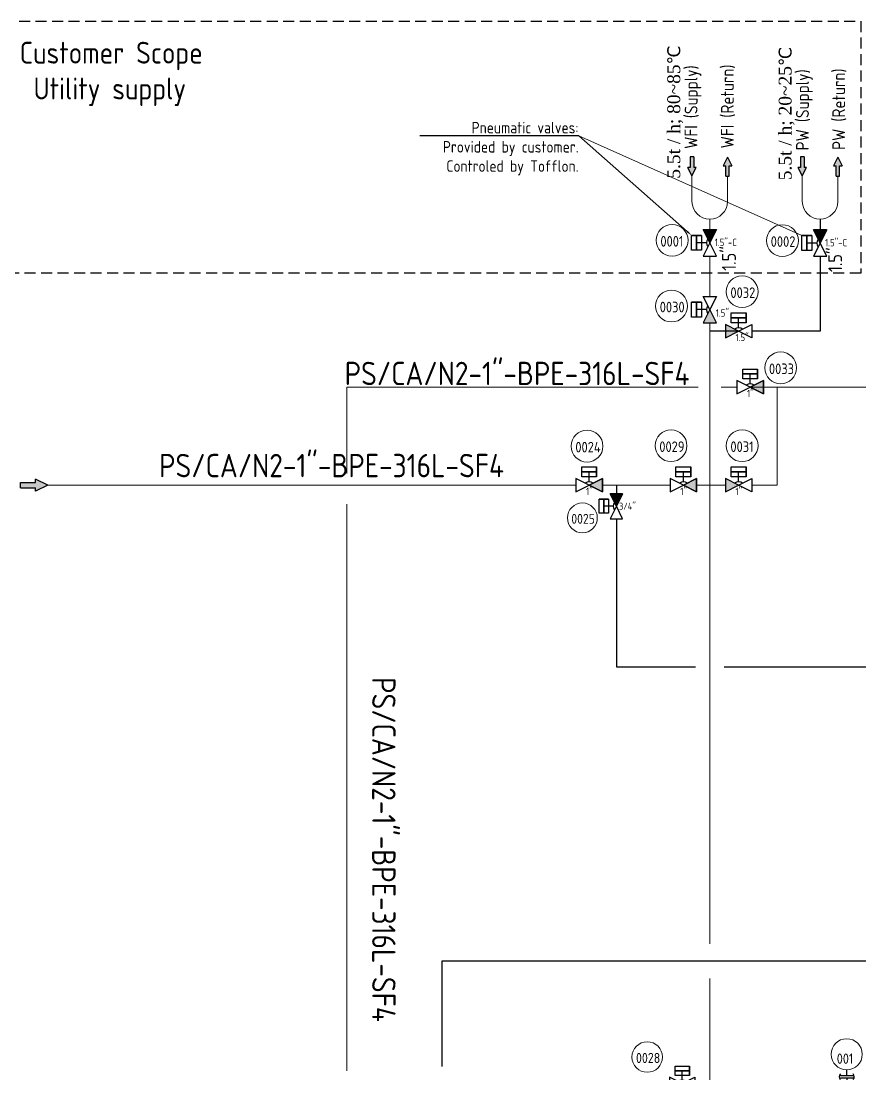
# Model space of a CAD drawing. Header units: millimetres. Extents: x -68339142 to 208, y -167 to 82456658.
# Drawn here: x -68337194 to -68336225, y 82449610 to 82450825 of the extents above; entities that cross this region are included whole.
import ezdxf
from ezdxf import colors
from ezdxf.entities.mleader import LeaderData, LeaderLine
from ezdxf.math import Vec2, Vec3

# ---------------------------------------------------------------- set-up
doc = ezdxf.new("R2010")
doc.units = ezdxf.units.MM
doc.header["$MEASUREMENT"] = 0
doc.linetypes.add('HIDDEN', pattern=[9.525, 6.35, -3.175])
for name, color, linetype, lineweight in [('AM_8', 1, 'Continuous', 15), ('Langurage', 7, 'Continuous', 0), ('选型报价-BPT', 7, 'Continuous', 5)]:
    doc.layers.add(name, color=color, linetype=linetype, lineweight=lineweight)
for name, color, linetype in [('WFI', 100, 'Continuous'), ('压缩空气', 130, 'Continuous'), ('文字', 1, 'Continuous'), ('機器', 7, 'Continuous'), ('纯蒸汽', 32, 'Continuous')]:
    doc.layers.add(name, color=color, linetype=linetype)
doc.styles.get("Standard").update_dxf_attribs({"font": 'gbenor.shx', "bigfont": 'gbcbig.shx'})

# ---------------------------------------------------------------- blocks, each defined once
blk = doc.blocks.new('*U81')
at = {"color": 0}
for p, q in [((0, 0), (-5.63, 11.25)), ((-5.63, 11.25), (5.62, 11.25)), ((5.62, 11.25), (0, 0)), ((-15.47, -6.33), (-15.47, 6.33)), ((-11.25, 6.33), (-11.25, -6.33)), ((-11.25, -6.33), (-11.25, 6.33)), ((-7.03, 6.33), (-7.03, -6.33)), ((0, 0), (-5.63, -11.25)), ((5.62, -11.25), (0, 0)), ((-7.03, -6.33), (-15.47, -6.33)), ((-2.81, 0), (-11.25, 0)), ((-5.63, -11.25), (5.62, -11.25))]:
    blk.add_line(p, q, dxfattribs=at)
blk.add_lwpolyline([(-7.03, 6.33), (-7.03, 6.33), (-15.47, 6.33), (-15.47, 6.33)], close=True, dxfattribs=at)
at = {"color": 1, "linetype": 'ByBlock', "lineweight": 9}
blk.add_circle((-31.96, 2.12), 13.5, dxfattribs=at)
at = {"color": 0}
blk.add_arc((2.81, 0), 5.63, 143.1301, 216.8699, dxfattribs=at)
at = {"color": 1, "linetype": 'ByBlock', "lineweight": 9}
for tag, p, height, flags in [('YQJ_CODE', (-39.67, 4.79), 9, 2), ('YQJ_ITEMID', (12.3, -9.27), 5, 1), ('YQJ_CLASS_NAME', (12.34, -15.05), 5, 1), ('品牌', (13.52, -20.57), 5, 1), ('供电电源', (13.41, -26.42), 5, 1), ('控制方式', (13.73, -33.14), 5, 1), ('输出信号类型1', (14.15, -39.41), 5, 1), ('输出信号类型2', (13.98, -46.43), 5, 1)]:
    blk.add_attdef(tag, p, '', height=height, dxfattribs=dict(at, flags=flags))
for tag, p, height in [('YQJ_NO', (-41.95, -3.22), 9), ('尺寸', (4.2, -2.79), 6.3)]:
    blk.add_attdef(tag, p, '', height=height, dxfattribs=at)
blk = doc.blocks.new('KGJK')
at = {"layer": 'AM_8'}
blk.add_hatch(color=256, dxfattribs=at).paths.add_polyline_path([(5848.81, -1050.61), (5848.81, -1052.35), (5853.94, -1052.35), (5853.94, -1053.56), (5858.11, -1051.48), (5853.94, -1049.39), (5853.94, -1050.61)])
at = {"layer": '文字'}
for p, q in [((5848.81, -1050.61), (5848.81, -1052.35)), ((5848.81, -1050.61), (5853.94, -1050.61)), ((5848.81, -1052.35), (5853.94, -1052.35)), ((5858.11, -1051.48), (5853.94, -1049.39)), ((5853.94, -1049.39), (5853.94, -1050.61)), ((5858.11, -1051.48), (5853.94, -1053.56)), ((5853.94, -1052.35), (5853.94, -1053.56))]:
    blk.add_line(p, q, dxfattribs=at)
blk = doc.blocks.new('*U103')
at = {"color": 0}
for p, q in [((-6.33, 7.03), (-6.33, 15.47)), ((-6.33, 15.47), (6.33, 15.47)), ((6.33, 11.25), (-6.33, 11.25)), ((-6.33, 11.25), (6.33, 11.25)), ((0, 2.81), (0, 11.25)), ((0, 0), (-11.25, 5.62)), ((-11.25, 5.62), (-11.25, -5.63)), ((-11.25, -5.63), (0, 0)), ((6.33, 7.03), (-6.33, 7.03)), ((0, 0), (11.25, 5.62)), ((11.25, -5.63), (0, 0)), ((11.25, 5.62), (11.25, -5.63))]:
    blk.add_line(p, q, dxfattribs=at)
blk.add_lwpolyline([(6.33, 7.03), (6.33, 7.03), (6.33, 15.47), (6.33, 15.47)], close=True, dxfattribs=at)
at = {"color": 1, "linetype": 'ByBlock', "lineweight": 9}
blk.add_circle((-10.48, 33.53), 13.5, dxfattribs=at)
at = {"color": 0}
blk.add_arc((0, -2.81), 5.62, 53.1301, 126.8699, dxfattribs=at)
at = {"color": 1, "linetype": 'ByBlock', "lineweight": 9}
for tag, p, height, flags in [('YQJ_CODE', (-18.19, 36.21), 9, 2), ('YQJ_ITEMID', (12.3, -9.27), 5, 1), ('YQJ_CLASS_NAME', (12.34, -15.05), 5, 1), ('品牌', (13.52, -20.57), 5, 1), ('供电电源', (13.41, -26.42), 5, 1), ('控制方式', (13.73, -33.14), 5, 1), ('输出信号类型1', (14.15, -39.41), 5, 1), ('输出信号类型2', (13.98, -46.43), 5, 1)]:
    blk.add_attdef(tag, p, '', height=height, dxfattribs=dict(at, flags=flags))
for tag, p, height in [('YQJ_NO', (-20.47, 28.2), 9), ('尺寸', (-2.63, -8.51), 6.3)]:
    blk.add_attdef(tag, p, '', height=height, dxfattribs=at)
blk = doc.blocks.new('*U80')
h = blk.add_hatch(color=256)
h.dxf.hatch_style = 1
h.paths.add_polyline_path([(-11.25, 5.63), (-11.25, -5.62), (0, 0)])
at = {"color": 0}
for p, q in [((0, 0), (-11.25, 5.63)), ((-11.25, 5.63), (-11.25, -5.62)), ((-11.25, -5.62), (0, 0))]:
    blk.add_line(p, q, dxfattribs=at)
blk = doc.blocks.new('*U82')
at = {"color": 1, "linetype": 'ByBlock', "lineweight": 9}
blk.add_circle((0, 13.5), 13.5, dxfattribs=at)
at = {"color": 1, "linetype": 'ByBlock', "lineweight": 13, "flags": 2}
blk.add_attdef('YQJ_CODE', (-5.23, 13.23), '', height=9, dxfattribs=at)
at = {"color": 1, "linetype": 'ByBlock', "lineweight": 13}
blk.add_attdef('YQJ_NO', (-8.61, 5.24), '', height=9, dxfattribs=at)
at = {"color": 1, "linetype": 'ByBlock', "lineweight": 9, "flags": 1}
for tag, p in [('YQJ_ITEMID', (25, 7.98)), ('YQJ_CLASS_NAME', (25.01, 3.68)), ('供电电源', (25.52, -5.23)), ('品牌', (25.43, -0.69)), ('控制方式', (25.66, -9.99)), ('量程下限', (25.26, -19.97)), ('量程上限', (25.39, -14.93)), ('输入信号类型2', (25.03, -30.48)), ('输入信号类型1', (25.21, -25.29))]:
    blk.add_attdef(tag, p, '', height=5, dxfattribs=at)
at = {"color": 1, "linetype": 'ByBlock', "lineweight": 9}
blk.add_attdef('尺寸', (-4.15, -6.86), '', height=6.3, dxfattribs=at)
blk = doc.blocks.new('卫生卡箍')
at = {"color": 0}
for p, q in [((5.01, 0), (0, 0)), ((5.01, -5.49), (5.01, 5.49)), ((6.99, -5.49), (6.99, 5.49)), ((6.99, 0), (12, 0))]:
    blk.add_line(p, q, dxfattribs=at)
for centre, start, end in [((5.97, 3.1), 46.47917, 135.78093), ((5.97, -3.1), 224.21907, 313.52083)]:
    blk.add_arc(centre, 3.47, start, end, dxfattribs=at)
blk = doc.blocks.new('*U43')
h = blk.add_hatch(color=256)
h.dxf.hatch_style = 1
h.paths.add_polyline_path([(5.625, 11.25), (-5.625, 11.25), (0, 0)])
at = {"color": 0}
for p, q in [((5.625, 11.25), (-5.625, 11.25)), ((-5.625, 11.25), (0, 0)), ((0, 0), (5.625, 11.25))]:
    blk.add_line(p, q, dxfattribs=at)
blk = doc.blocks.new('*U261')
at = {"color": 0}
for p, q in [((-6.33, 7.03), (-6.33, 15.47)), ((-6.33, 15.47), (6.33, 15.47)), ((6.33, 11.25), (-6.33, 11.25)), ((-6.33, 11.25), (6.33, 11.25)), ((0, 2.81), (0, 11.25)), ((0, 0), (-11.25, 5.62)), ((-11.25, 5.62), (-11.25, -5.63)), ((-11.25, -5.63), (0, 0)), ((6.33, 7.03), (-6.33, 7.03)), ((0, 0), (11.25, 5.62)), ((11.25, -5.63), (0, 0)), ((11.25, 5.62), (11.25, -5.63))]:
    blk.add_line(p, q, dxfattribs=at)
blk.add_lwpolyline([(6.33, 7.03), (6.33, 7.03), (6.33, 15.47), (6.33, 15.47)], close=True, dxfattribs=at)
at = {"color": 1, "linetype": 'ByBlock', "lineweight": 9}
blk.add_circle((3.02, 33.53), 13.5, dxfattribs=at)
at = {"color": 0}
blk.add_arc((0, -2.81), 5.62, 53.1301, 126.8699, dxfattribs=at)
at = {"color": 1, "linetype": 'ByBlock', "lineweight": 9}
for tag, p, height, flags in [('YQJ_CODE', (-4.69, 36.21), 9, 2), ('YQJ_ITEMID', (12.3, -9.27), 5, 1), ('YQJ_CLASS_NAME', (12.34, -15.05), 5, 1), ('品牌', (13.52, -20.57), 5, 1), ('供电电源', (13.41, -26.42), 5, 1), ('控制方式', (13.73, -33.14), 5, 1), ('输出信号类型1', (14.15, -39.41), 5, 1), ('输出信号类型2', (13.98, -46.43), 5, 1)]:
    blk.add_attdef(tag, p, '', height=height, dxfattribs=dict(at, flags=flags))
for tag, p, height in [('YQJ_NO', (-6.97, 28.2), 9), ('尺寸', (-2.63, -8.51), 6.3)]:
    blk.add_attdef(tag, p, '', height=height, dxfattribs=at)
blk = doc.blocks.new('*U108')
h = blk.add_hatch(color=256)
h.dxf.hatch_style = 1
h.paths.add_polyline_path([(11.25, -5.62), (11.25, 5.63), (0, 0)])
at = {"color": 0}
for p, q in [((11.25, 5.63), (0, 0)), ((0, 0), (11.25, -5.62)), ((11.25, -5.62), (11.25, 5.63))]:
    blk.add_line(p, q, dxfattribs=at)
blk = doc.blocks.new('*U339')
at = {"color": 0}
for p, q in [((-6.33, 7.03), (-6.33, 15.47)), ((-6.33, 15.47), (6.33, 15.47)), ((6.33, 11.25), (-6.33, 11.25)), ((-6.33, 11.25), (6.33, 11.25)), ((0, 2.81), (0, 11.25)), ((0, 0), (-11.25, 5.62)), ((-11.25, 5.62), (-11.25, -5.63)), ((-11.25, -5.63), (0, 0)), ((6.33, 7.03), (-6.33, 7.03)), ((0, 0), (11.25, 5.62)), ((11.25, -5.63), (0, 0)), ((11.25, 5.62), (11.25, -5.63))]:
    blk.add_line(p, q, dxfattribs=at)
blk.add_lwpolyline([(6.33, 7.03), (6.33, 7.03), (6.33, 15.47), (6.33, 15.47)], close=True, dxfattribs=at)
at = {"color": 1, "linetype": 'ByBlock', "lineweight": 9}
blk.add_circle((25.97, 16.46), 13.5, dxfattribs=at)
at = {"color": 0}
blk.add_arc((0, -2.81), 5.62, 53.1301, 126.8699, dxfattribs=at)
at = {"color": 1, "linetype": 'ByBlock', "lineweight": 9}
for tag, p, height, flags in [('YQJ_CODE', (18.26, 19.14), 9, 2), ('YQJ_ITEMID', (12.3, -9.27), 5, 1), ('YQJ_CLASS_NAME', (12.34, -15.05), 5, 1), ('品牌', (13.52, -20.57), 5, 1), ('供电电源', (13.41, -26.42), 5, 1), ('控制方式', (13.73, -33.14), 5, 1), ('输出信号类型1', (14.15, -39.41), 5, 1), ('输出信号类型2', (13.98, -46.43), 5, 1)]:
    blk.add_attdef(tag, p, '', height=height, dxfattribs=dict(at, flags=flags))
for tag, p, height in [('YQJ_NO', (15.98, 11.13), 9), ('尺寸', (-2.63, -8.51), 6.3)]:
    blk.add_attdef(tag, p, '', height=height, dxfattribs=at)
blk = doc.blocks.new('*U340')
h = blk.add_hatch(color=256)
h.dxf.hatch_style = 1
h.paths.add_polyline_path([(-11.25, 5.62), (-11.25, -5.63), (0, 0)])
at = {"color": 0}
for p, q in [((0, 0), (-11.25, 5.62)), ((-11.25, 5.62), (-11.25, -5.63)), ((-11.25, -5.63), (0, 0))]:
    blk.add_line(p, q, dxfattribs=at)
blk = doc.blocks.new('*U344')
at = {"color": 0}
for p, q in [((-6.33, 7.03), (-6.33, 15.47)), ((-6.33, 15.47), (6.33, 15.47)), ((6.33, 11.25), (-6.33, 11.25)), ((-6.33, 11.25), (6.33, 11.25)), ((0, 2.81), (0, 11.25)), ((0, 0), (-11.25, 5.62)), ((-11.25, 5.62), (-11.25, -5.63)), ((-11.25, -5.63), (0, 0)), ((6.33, 7.03), (-6.33, 7.03)), ((0, 0), (11.25, 5.62)), ((11.25, -5.63), (0, 0)), ((11.25, 5.62), (11.25, -5.63))]:
    blk.add_line(p, q, dxfattribs=at)
blk.add_lwpolyline([(6.33, 7.03), (6.33, 7.03), (6.33, 15.47), (6.33, 15.47)], close=True, dxfattribs=at)
at = {"color": 1, "linetype": 'ByBlock', "lineweight": 9}
blk.add_circle((-1.77, 33.16), 13.5, dxfattribs=at)
at = {"color": 0}
blk.add_arc((0, -2.81), 5.62, 53.1301, 126.8699, dxfattribs=at)
at = {"color": 1, "linetype": 'ByBlock', "lineweight": 9}
for tag, p, height, flags in [('YQJ_CODE', (-9.48, 35.83), 9, 2), ('YQJ_ITEMID', (12.3, -9.27), 5, 1), ('YQJ_CLASS_NAME', (12.34, -15.05), 5, 1), ('品牌', (13.52, -20.57), 5, 1), ('供电电源', (13.41, -26.42), 5, 1), ('控制方式', (13.73, -33.14), 5, 1), ('输出信号类型1', (14.15, -39.41), 5, 1), ('输出信号类型2', (13.98, -46.43), 5, 1)]:
    blk.add_attdef(tag, p, '', height=height, dxfattribs=dict(at, flags=flags))
for tag, p, height in [('YQJ_NO', (-11.76, 27.82), 9), ('尺寸', (-2.63, -8.51), 6.3)]:
    blk.add_attdef(tag, p, '', height=height, dxfattribs=at)
blk = doc.blocks.new('*U345')
at = {"color": 0}
for p, q in [((0, 0), (-5.63, 11.25)), ((-5.63, 11.25), (5.62, 11.25)), ((5.62, 11.25), (0, 0)), ((-15.47, -6.33), (-15.47, 6.33)), ((-11.25, 6.33), (-11.25, -6.33)), ((-11.25, -6.33), (-11.25, 6.33)), ((-7.03, 6.33), (-7.03, -6.33)), ((0, 0), (-5.63, -11.25)), ((5.62, -11.25), (0, 0)), ((-7.03, -6.33), (-15.47, -6.33)), ((-2.81, 0), (-11.25, 0)), ((-5.63, -11.25), (5.62, -11.25))]:
    blk.add_line(p, q, dxfattribs=at)
blk.add_lwpolyline([(-7.03, 6.33), (-7.03, 6.33), (-15.47, 6.33), (-15.47, 6.33)], close=True, dxfattribs=at)
at = {"color": 1, "linetype": 'ByBlock', "lineweight": 9}
blk.add_circle((-30.71, -10.53), 13.5, dxfattribs=at)
at = {"color": 0}
blk.add_arc((2.81, 0), 5.63, 143.1301, 216.8699, dxfattribs=at)
at = {"color": 1, "linetype": 'ByBlock', "lineweight": 9}
for tag, p, height, flags in [('YQJ_CODE', (-38.42, -7.85), 9, 2), ('YQJ_ITEMID', (12.3, -9.27), 5, 1), ('YQJ_CLASS_NAME', (12.34, -15.05), 5, 1), ('品牌', (13.52, -20.57), 5, 1), ('供电电源', (13.41, -26.42), 5, 1), ('控制方式', (13.73, -33.14), 5, 1), ('输出信号类型1', (14.15, -39.41), 5, 1), ('输出信号类型2', (13.98, -46.43), 5, 1)]:
    blk.add_attdef(tag, p, '', height=height, dxfattribs=dict(at, flags=flags))
for tag, p, height in [('尺寸', (2.38, -3.13), 6.3), ('YQJ_NO', (-40.7, -15.86), 9)]:
    blk.add_attdef(tag, p, '', height=height, dxfattribs=at)
blk = doc.blocks.new('*U396')
at = {"color": 0}
for p, q in [((0, 0), (-5.62, 11.25)), ((-5.62, 11.25), (5.63, 11.25)), ((5.63, 11.25), (0, 0)), ((-15.47, -6.33), (-15.47, 6.33)), ((-11.25, 6.33), (-11.25, -6.33)), ((-11.25, -6.33), (-11.25, 6.33)), ((-2.81, 0), (-11.25, 0)), ((-7.03, 6.33), (-7.03, -6.33)), ((0, 0), (-5.63, -11.25)), ((5.62, -11.25), (0, 0)), ((-7.03, -6.33), (-15.47, -6.33)), ((-5.63, -11.25), (5.62, -11.25))]:
    blk.add_line(p, q, dxfattribs=at)
blk.add_lwpolyline([(-7.03, 6.33), (-7.03, 6.33), (-15.47, 6.33), (-15.47, 6.33)], close=True, dxfattribs=at)
at = {"color": 1, "linetype": 'ByBlock', "lineweight": 9}
blk.add_circle((-32.51, 3.06), 13.5, dxfattribs=at)
at = {"color": 0}
blk.add_arc((2.81, 0), 5.62, 143.12968, 216.86948, dxfattribs=at)
at = {"color": 1, "linetype": 'ByBlock', "lineweight": 9}
for tag, p, height, flags in [('YQJ_CODE', (-40.23, 5.74), 9, 2), ('YQJ_ITEMID', (12.3, -9.27), 5, 1), ('YQJ_CLASS_NAME', (12.34, -15.05), 5, 1), ('品牌', (13.52, -20.57), 5, 1), ('供电电源', (13.41, -26.42), 5, 1), ('控制方式', (13.73, -33.14), 5, 1), ('输出信号类型1', (14.15, -39.41), 5, 1), ('输出信号类型2', (13.98, -46.43), 5, 1)]:
    blk.add_attdef(tag, p, '', height=height, dxfattribs=dict(at, flags=flags))
for tag, p, height in [('YQJ_NO', (-42.51, -2.27), 9), ('尺寸', (5.08, -5.94), 6.3)]:
    blk.add_attdef(tag, p, '', height=height, dxfattribs=at)
blk = doc.blocks.new('*U397')
h = blk.add_hatch(color=256)
h.dxf.hatch_style = 1
h.paths.add_polyline_path([(5.62, 11.25), (-5.63, 11.25), (0, 0)])
at = {"color": 0}
for p, q in [((5.62, 11.25), (-5.63, 11.25)), ((-5.63, 11.25), (0, 0)), ((0, 0), (5.62, 11.25))]:
    blk.add_line(p, q, dxfattribs=at)
blk = doc.blocks.new('*U392')
at = {"color": 0}
for p, q in [((-6.33, 7.03), (-6.33, 15.47)), ((-6.33, 15.47), (6.33, 15.47)), ((6.33, 11.25), (-6.33, 11.25)), ((-6.33, 11.25), (6.33, 11.25)), ((0, 2.81), (0, 11.25)), ((0, 0), (-11.25, 5.62)), ((-11.25, 5.62), (-11.25, -5.63)), ((-11.25, -5.63), (0, 0)), ((6.33, 7.03), (-6.33, 7.03)), ((0, 0), (11.25, 5.62)), ((11.25, -5.63), (0, 0)), ((11.25, 5.62), (11.25, -5.63))]:
    blk.add_line(p, q, dxfattribs=at)
blk.add_lwpolyline([(6.33, 7.03), (6.33, 7.03), (6.33, 15.47), (6.33, 15.47)], close=True, dxfattribs=at)
at = {"color": 1, "linetype": 'ByBlock', "lineweight": 9}
blk.add_circle((-30.95, 23.44), 13.5, dxfattribs=at)
at = {"color": 0}
blk.add_arc((0, -2.81), 5.62, 53.1301, 126.8699, dxfattribs=at)
at = {"color": 1, "linetype": 'ByBlock', "lineweight": 9}
for tag, p, height, flags in [('YQJ_CODE', (-38.66, 26.12), 9, 2), ('YQJ_ITEMID', (12.3, -9.27), 5, 1), ('YQJ_CLASS_NAME', (12.34, -15.05), 5, 1), ('品牌', (13.52, -20.57), 5, 1), ('供电电源', (13.41, -26.42), 5, 1), ('控制方式', (13.73, -33.14), 5, 1), ('输出信号类型1', (14.15, -39.41), 5, 1), ('输出信号类型2', (13.98, -46.43), 5, 1)]:
    blk.add_attdef(tag, p, '', height=height, dxfattribs=dict(at, flags=flags))
for tag, p, height in [('YQJ_NO', (-40.94, 18.11), 9), ('尺寸', (-6.79, -10.59), 6.3)]:
    blk.add_attdef(tag, p, '', height=height, dxfattribs=at)

msp = doc.modelspace()

# ---------------------------------------------------------------- linework, layer by layer
at = {"color": 3}
for p, q in [((-68336271.49324, 82450596.63652), (-68336271.49325, 82450584.31193)), ((-68336271.49326, 82450569.6689), (-68336271.49326, 82450569.03274)), ((-68336271.49327, 82450553.75362), (-68336271.49334, 82450467.35444)), ((-68336365.52152, 82450467.35472), (-68336398.82371, 82450467.35482)), ((-68336271.49334, 82450467.35444), (-68336350.24246, 82450467.35468))]:
    msp.add_line(p, q, dxfattribs=at)
at = {"color": 4}
for p, q in [((-68336506.63302, 82450289.50553), (-68336506.63302, 82450279.50912)), ((-68336506.63302, 82450265.14015), (-68336506.63302, 82450265.13425)), ((-68336506.63302, 82450250.76527), (-68336506.63302, 82450079.73116)), ((-68336506.63302, 82450079.73116), (-68336415.32432, 82450079.73116)), ((-68336382.32432, 82450079.73116), (-68336014.44276, 82450079.73116))]:
    msp.add_line(p, q, dxfattribs=at)
for p, q in [((-68336350.243, 82450289.50546), (-68336350.243, 82450289.50546)), ((-68335656.26681, 82449739.97176), (-68336708.00915, 82449739.97176)), ((-68336708.00915, 82449739.97176), (-68336708.00914, 82449618.33894))]:
    msp.add_line(p, q)
at = {"linetype": 'HIDDEN', "ltscale": 2}
msp.add_lwpolyline([(-68337957.99229, 82450825.40922), (-68336224.5318, 82450825.40923), (-68336224.5318, 82450534.46858), (-68337957.99229, 82450534.46858)], close=True, dxfattribs=at)
at = {"layer": 'WFI', "lineweight": 9}
for p, q in [((-68336419.3286, 82450646.62088), (-68336419.32169, 82450617.13521)), ((-68336378.32384, 82450646.18967), (-68336378.3243, 82450617.13521)), ((-68336291.99839, 82450646.62088), (-68336291.99148, 82450617.13521)), ((-68336250.99364, 82450646.18967), (-68336250.9941, 82450617.13521)), ((-68336398.82369, 82450584.74332), (-68336398.82299, 82450596.63652)), ((-68336271.49349, 82450584.74332), (-68336271.49279, 82450596.63652)), ((-68336398.82345, 82450554.18502), (-68336398.82359, 82450507.4445)), ((-68336398.82363, 82450492.16553), (-68336398.82363, 82450492.16516)), ((-68336398.82368, 82450476.88619), (-68336398.82372, 82450461.01502)), ((-68336398.82372, 82450461.01502), (-68336398.82387, 82450413.8625)), ((-68336398.82379, 82450437.43876), (-68336398.8248, 82449759.97176)), ((-68336398.82486, 82449719.97176), (-68336398.82501, 82449616.35982)), ((-68336398.82501, 82449616.35982), (-68336398.82501, 82449598.33894))]:
    msp.add_line(p, q, dxfattribs=at)
for centre in [(-68336398.82299, 82450617.13521), (-68336271.49279, 82450617.13521)]:
    msp.add_arc(centre, 20.49869, 180, 0, dxfattribs=at)
at = {"layer": '压缩空气', "lineweight": 9}
for p, q in [((-68336412.13385, 82450402.61154), (-68336817.59201, 82450402.61154)), ((-68336817.59201, 82450302.81553), (-68336817.59201, 82450402.61154)), ((-68336367.49137, 82450402.61154), (-68336385.51385, 82450402.61154)), ((-68336320.83869, 82450402.61154), (-68336352.21233, 82450402.61154)), ((-68336320.83869, 82450402.61154), (-68335968.24602, 82450402.61048)), ((-68336320.83691, 82450289.50546), (-68336320.83691, 82450402.61154)), ((-68336380.8013, 82450289.50546), (-68336398.82389, 82450289.50551)), ((-68336350.243, 82450289.50546), (-68336320.83829, 82450289.50546)), ((-68336817.59201, 82449613.33894), (-68336817.59201, 82450267.55737))]:
    msp.add_line(p, q, dxfattribs=at)
at = {"layer": '纯蒸汽', "color": 30, "linetype": 'ByBlock', "lineweight": 9}
for p, q in [((-68337163.01852, 82450289.50553), (-68336852.07748, 82450289.50553)), ((-68336852.07748, 82450289.50553), (-68336553.28748, 82450289.50553)), ((-68336538.00844, 82450289.50553), (-68336538.00822, 82450289.50553)), ((-68336522.72918, 82450289.50553), (-68336444.52209, 82450289.50553)), ((-68336413.96379, 82450289.50553), (-68336398.82401, 82450289.50551))]:
    msp.add_line(p, q, dxfattribs=at)
at = {"layer": '选型报价-BPT', "color": 2}
msp.add_line((-68336550.10912, 82450692.94112), (-68336292.50208, 82450577.6273), dxfattribs=at)

# ---------------------------------------------------------------- block references
ref = msp.add_blockref('*U81', (-68336398.82345, 82450569.35085), dxfattribs=dict(xscale=1.358146929864187, yscale=1.358146929864187, zscale=1.358146929864187))
ref.add_attrib('YQJ_NO', '0001', (-68336455.80353, 82450564.97869), dxfattribs={"color": 1, "linetype": 'ByBlock', "lineweight": 9, "height": 12.223322})
ref.add_attrib('尺寸', '1.5"-C', (-68336393.12226, 82450565.5552), dxfattribs={"color": 1, "linetype": 'ByBlock', "lineweight": 9, "height": 8.556326})
for p, xscale, yscale, zscale in [((-68336398.82345, 82450569.35085), 1.331, 1.331, 1.331), ((-68336271.65228, 82450569.35085), 1.331, 1.331, 1.331), ((-68336506.6343, 82450265.1372), 1.277504460777601, 1.277504460777601, 1.277504460777601)]:
    msp.add_blockref('*U43', p, dxfattribs=dict(xscale=xscale, yscale=yscale, zscale=zscale))
ref = msp.add_blockref('*U81', (-68336271.49324, 82450569.03278), dxfattribs=dict(xscale=1.358146929864187, yscale=1.358146929864187, zscale=1.358146929864187))
ref.add_attrib('YQJ_NO', '0002', (-68336328.47333, 82450564.66062), dxfattribs={"color": 1, "linetype": 'ByBlock', "lineweight": 9, "height": 12.223322})
ref.add_attrib('尺寸', '1.5"-C', (-68336265.79205, 82450565.23712), dxfattribs={"color": 1, "linetype": 'ByBlock', "lineweight": 9, "height": 8.556326})
ref = msp.add_blockref('*U261', (-68336365.52162, 82450467.35477), dxfattribs=dict(xscale=1.358146929864187, yscale=1.358146929864187, zscale=1.358146929864187))
ref.add_attrib('YQJ_NO', '0032', (-68336374.9937, 82450505.6522), dxfattribs={"color": 1, "linetype": 'ByBlock', "lineweight": 9, "height": 12.223322})
ref.add_attrib('尺寸', '1.5"', (-68336369.09607, 82450455.79325), dxfattribs={"color": 1, "linetype": 'ByBlock', "lineweight": 9, "height": 8.556326})
ref = msp.add_blockref('*U396', (-68336398.82372, 82450492.16535), dxfattribs=dict(xscale=1.358146929864187, yscale=1.358146929864187, zscale=1.358146929864187))
ref.add_attrib('YQJ_NO', '0030', (-68336456.5533, 82450489.07827), dxfattribs={"color": 1, "linetype": 'ByBlock', "lineweight": 9, "height": 12.223322})
ref.add_attrib('尺寸', '1.5"', (-68336391.92926, 82450484.09804), dxfattribs={"color": 1, "linetype": 'ByBlock', "lineweight": 9, "height": 8.556326})
for name, p, xscale, yscale, zscale, rotation in [('*U397', (-68336398.82372, 82450492.16535), 1.358146929864187, 1.358146929864187, 1.358146929864187, 180), ('*U108', (-68336365.52162, 82450467.35477), 1.358146929864187, 1.358146929864187, 1.358146929864187, 180), ('*U340', (-68336352.21222, 82450402.61148), 1.358146929864187, 1.358146929864187, 1.358146929864187, 180), ('*U340', (-68336538.00833, 82450289.50548), 1.358146929864187, 1.358146929864187, 1.358146929864187, 180), ('*U80', (-68336429.24294, 82450289.50553), 1.358146929864187, 1.358146929864187, 1.358146929864187, 180), ('*U108', (-68336365.52215, 82450289.50546), 1.358146929864187, 1.358146929864187, 1.358146929864187, 180), ('卫生卡箍', (-68336240.74919, 82449614.31107), 1.331, 1.331, 1.331, 270)]:
    msp.add_blockref(name, p, dxfattribs=dict(xscale=xscale, yscale=yscale, zscale=zscale, rotation=rotation))
ref = msp.add_blockref('*U339', (-68336352.21222, 82450402.61148), dxfattribs=dict(xscale=1.358146929864187, yscale=1.358146929864187, zscale=1.358146929864187))
ref.add_attrib('YQJ_NO', '0033', (-68336330.5078, 82450417.72519), dxfattribs={"color": 1, "linetype": 'ByBlock', "lineweight": 9, "height": 12.223322})
ref.add_attrib('尺寸', '1"', (-68336355.78667, 82450391.04997), dxfattribs={"color": 1, "linetype": 'ByBlock', "lineweight": 9, "height": 8.556326})
ref = msp.add_blockref('*U344', (-68336538.00833, 82450289.50548), dxfattribs=dict(xscale=1.358146929864187, yscale=1.358146929864187, zscale=1.358146929864187))
ref.add_attrib('YQJ_NO', '0024', (-68336553.98031, 82450327.2956), dxfattribs={"color": 1, "linetype": 'ByBlock', "lineweight": 9, "height": 12.223322})
ref.add_attrib('尺寸', '1"', (-68336541.58278, 82450277.94396), dxfattribs={"color": 1, "linetype": 'ByBlock', "lineweight": 9, "height": 8.556326})
ref = msp.add_blockref('*U103', (-68336429.24294, 82450289.50553), dxfattribs=dict(xscale=1.358146929864187, yscale=1.358146929864187, zscale=1.358146929864187))
ref.add_attrib('YQJ_NO', '0029', (-68336457.05, 82450327.80297), dxfattribs={"color": 1, "linetype": 'ByBlock', "lineweight": 9, "height": 12.223322})
ref.add_attrib('尺寸', '1"', (-68336432.81739, 82450277.94401), dxfattribs={"color": 1, "linetype": 'ByBlock', "lineweight": 9, "height": 8.556326})
ref = msp.add_blockref('*U261', (-68336365.52215, 82450289.50546), dxfattribs=dict(xscale=1.358146929864187, yscale=1.358146929864187, zscale=1.358146929864187))
ref.add_attrib('YQJ_NO', '0031', (-68336374.99423, 82450327.80289), dxfattribs={"color": 1, "linetype": 'ByBlock', "lineweight": 9, "height": 12.223322})
ref.add_attrib('尺寸', '1"', (-68336369.0966, 82450277.94394), dxfattribs={"color": 1, "linetype": 'ByBlock', "lineweight": 9, "height": 8.556326})
ref = msp.add_blockref('*U345', (-68336506.6345, 82450265.1372), dxfattribs=dict(xscale=1.277504460777601, yscale=1.277504460777601, zscale=1.277504460777601))
ref.add_attrib('YQJ_NO', '0025', (-68336558.6281, 82450244.87516), dxfattribs={"color": 1, "linetype": 'ByBlock', "lineweight": 9, "height": 11.49754})
ref.add_attrib('尺寸', '3/4"', (-68336503.59207, 82450261.13227), dxfattribs={"color": 1, "linetype": 'ByBlock', "lineweight": 9, "height": 8.048278})
ref = msp.add_blockref('*U392', (-68336430.59287, 82449598.58085), dxfattribs=dict(xscale=1.304513100000001, yscale=1.304513100000001, zscale=1.304513100000001))
ref.add_attrib('YQJ_NO', '0028', (-68336484, 82449622.20397), dxfattribs={"color": 1, "linetype": 'ByBlock', "lineweight": 9, "height": 11.740618})
ref.add_attrib('尺寸', '1.5"', (-68336439.45192, 82449584.76302), dxfattribs={"color": 1, "linetype": 'ByBlock', "lineweight": 9, "height": 8.218433})
ref = msp.add_blockref('*U82', (-68336240.74919, 82449614.31107), dxfattribs=dict(xscale=1.331, yscale=1.331, zscale=1.331))
ref.add_attrib('YQJ_NO', '001', (-68336252.20317, 82449621.2849), dxfattribs={"color": 1, "linetype": 'ByBlock', "lineweight": 13, "height": 11.979})
at = {"layer": '機器', "lineweight": 9}
for p, xscale, yscale, zscale, rotation in [((-68333928.604, 82464523.1906), 2.368782088478184, 2.368782088478184, 2.368782088478184, 270), ((-68338869.04546, 82436791.62513), 2.368782088478184, 2.368782088478184, 2.368782088478184, 89.99999999999999), ((-68333801.27379, 82464523.1906), 2.368782088478184, 2.368782088478184, 2.368782088478184, 270), ((-68338741.71526, 82436791.62513), 2.368782088478184, 2.368782088478184, 2.368782088478184, 89.99999999999999), ((-68356990.66397, 82446730.62034), -3.384651308526882, 3.384651308526882, 3.384651308526882, 180)]:
    msp.add_blockref('KGJK', p, dxfattribs=dict(at, xscale=xscale, yscale=yscale, zscale=zscale, rotation=rotation))

# ---------------------------------------------------------------- texts
at = {"color": 3, "lineweight": 9, "char_height": 25.2324166, "attachment_point": 1}
for s, insert, width in [('Customer Scope', (-68337195.36591, 82450801.48016), 237.075112), ('Utility supply', (-68337179.3879, 82450760.11456), 175.7237561)]:
    msp.add_mtext(s, dxfattribs=dict(at, insert=insert, width=width))
at = {"layer": 'Langurage', "linetype": 'ByBlock', "lineweight": 9, "char_height": 14.8698189, "attachment_point": 1, "rotation": 90}
for s, insert, width in [('\\pt29.73964;{\\fTimes New Roman|b0|i0|c0|p18;5.5\\fTimes New Roman|b0|i0|c134|p18;t / h; 80~85℃}', (-68336447.82465, 82450643.35927), 225.4135398), ('\\pt29.73964;{\\fTimes New Roman|b0|i0|c0|p18;5.5\\fTimes New Roman|b0|i0|c134|p18;t / h; 20~25℃}', (-68336319.26018, 82450641.53544), 238.6270991)]:
    msp.add_mtext(s, dxfattribs=dict(at, insert=insert, width=width))
at = {"layer": 'Langurage', "linetype": 'ByBlock', "lineweight": -3, "char_height": 15.972, "attachment_point": 5, "rotation": 90}
for insert in [(-68336376.6354, 82450551.35836), (-68336254.07107, 82450549.89779)]:
    msp.add_mtext('1.5"', dxfattribs=dict(at, insert=insert))
at = {"layer": '压缩空气', "color": 7, "linetype": 'ByBlock', "lineweight": 9, "char_height": 14.8698189, "attachment_point": 1, "rotation": 90}
for s, insert, width in [('WFI (Supply)', (-68336427.82937, 82450677.83735), 112.3684594), ('WFI (Return)', (-68336385.95892, 82450678.37875), 112.9835416), ('PW (Supply)', (-68336299.2649, 82450676.01352), 112.3684594), ('PW (Return)', (-68336257.39445, 82450676.55492), 112.9835416)]:
    msp.add_mtext(s, dxfattribs=dict(at, insert=insert, width=width))
at = {"layer": '压缩空气', "lineweight": 9, "insert": (-68336621.19551, 82450418.43914), "char_height": 26.99268, "attachment_point": 5}
msp.add_mtext('PS/CA/N2-1"-BPE-316L-SF4', dxfattribs=at)
at = {"layer": '压缩空气', "lineweight": 9, "insert": (-68336775.06145, 82449868.79159), "char_height": 26.99268, "attachment_point": 5, "rotation": 270}
msp.add_mtext('PS/CA/N2-1"-BPE-316L-SF4', dxfattribs=at)
at = {"layer": '纯蒸汽', "color": 30, "linetype": 'ByBlock', "lineweight": 9, "insert": (-68336835.38742, 82450312.07049), "char_height": 26.99268, "attachment_point": 5}
msp.add_mtext('PS/CA/N2-1"-BPE-316L-SF4', dxfattribs=at)

# ---------------------------------------------------------------- leaders
at = {"layer": '选型报价-BPT'}
ml = msp.add_multileader_mtext('Standard', dxfattribs=at)
ml.set_content('Pneumatic valves:\\PProvided by customer.\\PControled by Tofflon.', color=256)
ml.set_leader_properties(color=2)
ml.build(insert=Vec2(0, 0))
ml.multileader.update_dxf_attribs({"has_dogleg": 0, "text_left_attachment_type": 6, "text_right_attachment_type": 6, "dogleg_length": 0.36, "arrow_head_size": 6.655})
ctx = ml.context
ctx.base_point, ctx.char_height, ctx.arrow_head_size, ctx.landing_gap_size, ctx.plane_origin = Vec3(-68336696.78643, 82450692.94112), 13.31, 6.655, 0.11979, Vec3(-68336719.70746, 82450576.34822)
ctx.left_attachment, ctx.right_attachment, ctx.text_align_type = 6, 6, 2
notes = []
notes.append((ctx, [(1, (1, 1, 0), (-68336549.62996, 82450692.94112), (-1, 0), 0.47916, [(0, [(-68336419.83228, 82450577.94538)], 0, [])])]))
ctx.mtext.insert, ctx.mtext.width, ctx.mtext.alignment, ctx.mtext.flow_direction = Vec3(-68336550.22891, 82450709.02404), 181.5154296, 3, 5
for ctx, leaders in notes:
    for number, flags, end, landing, length, lines in leaders:
        leader = LeaderData()
        leader.index, (leader.has_last_leader_line, leader.has_dogleg_vector, leader.attachment_direction) = number, flags
        leader.last_leader_point, leader.dogleg_vector, leader.dogleg_length = Vec3(end), Vec3(landing), length
        for number, points, colour, breaks in lines:
            line = LeaderLine()
            line.index, line.vertices, line.color, line.breaks = number, Vec3.list(points), colors.encode_raw_color(colour), breaks
            leader.lines.append(line)
        ctx.leaders.append(leader)

doc.saveas('drawing.dxf')
